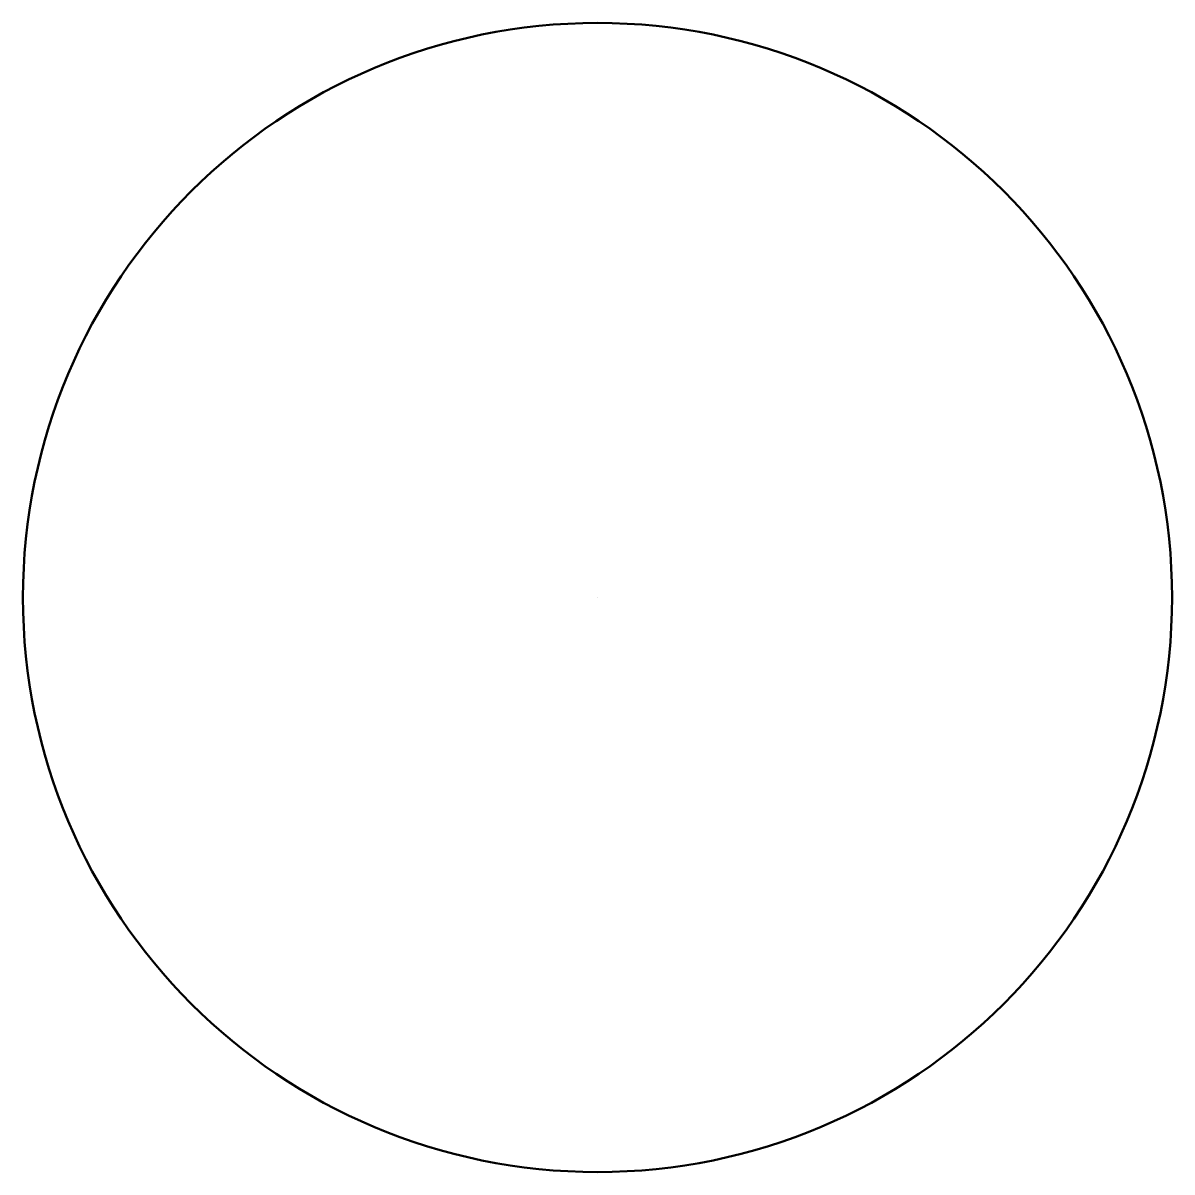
# Model space of a CAD drawing. Header units: millimetres. Extents: x 4467.7 to 4547.7, y 2406.8 to 2486.8.
import ezdxf

# ---------------------------------------------------------------- set-up
doc = ezdxf.new("R2010")
doc.units = ezdxf.units.MM
doc.linetypes.add('CENTER2', pattern=[28.575, 19.05, -3.175, 3.175, -3.175])
doc.layers.add('ОСИ', color=1, linetype='CENTER2', lineweight=20)
doc.layers.add('цилиндр', color=120, linetype='Continuous', lineweight=50)

msp = doc.modelspace()

# ---------------------------------------------------------------- linework, layer by layer
at = {"layer": 'ОСИ'}
msp.add_line((4507.744, 2446.823), (4507.744, 2446.823), dxfattribs=at)
at = {"layer": 'цилиндр'}
msp.add_circle((4507.744, 2446.823), 40, dxfattribs=at)

doc.saveas('drawing.dxf')
